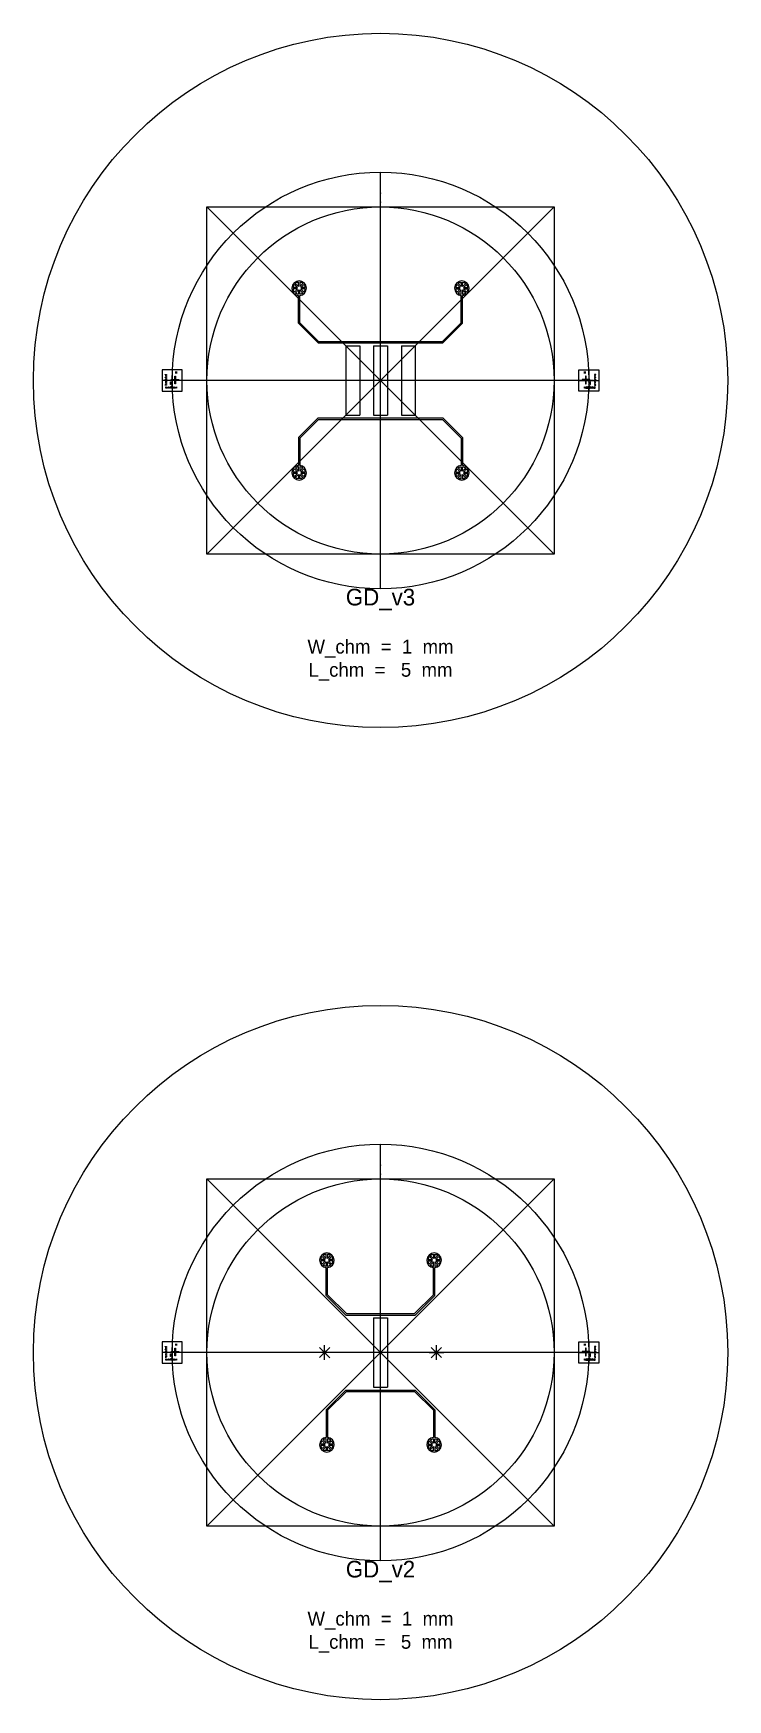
# Model space of a CAD drawing. Header units: millimetres. Extents: x 152971 to 413305, y 107628 to 297981.
# Drawn here: x 292967 to 342967, y 107628 to 227628 of the extents above; entities that cross this region are included whole.
import ezdxf

# ---------------------------------------------------------------- set-up
doc = ezdxf.new("R2010")
doc.units = ezdxf.units.MM
doc.layers.add('CLEAR', color=140, linetype='Continuous')
doc.layers.add('MASK', color=20, linetype='Continuous')
doc.styles.get("Standard").update_dxf_attribs({"font": 'Arial.ttf'})

msp = doc.modelspace()

# ---------------------------------------------------------------- linework, layer by layer
for p, q in [((317967, 187628), (317967, 217628)), ((305467, 215128), (330467, 190128)), ((330467, 215128), (305467, 190128)), ((302967, 203390), (302967, 201865)), ((332967, 203390), (332967, 201865)), ((303682, 202628), (302251, 202628)), ((333297, 202628), (302636, 202628)), ((333297, 202628), (302636, 202628)), ((332251, 202628), (333682, 202628)), ((317967, 117628), (317967, 147628)), ((305467, 145128), (330467, 120128)), ((330467, 145128), (305467, 120128)), ((302967, 133390), (302967, 131865)), ((332967, 133390), (332967, 131865)), ((303682, 132628), (302251, 132628)), ((333297, 132628), (302636, 132628)), ((333297, 132628), (302636, 132628)), ((314467, 132628), (313417, 132628)), ((314313, 132999), (313570, 132257)), ((314312, 132256), (313571, 133000)), ((314063, 132678), (313821, 132678)), ((314062, 132578), (313821, 132578)), ((313892, 132507), (313892, 132749)), ((313942, 132557), (313941, 132557)), ((313942, 132557), (313941, 132557)), ((313942, 132103), (313942, 133153)), ((313942, 132699), (313942, 132698)), ((313942, 132699), (313942, 132699)), ((313992, 132507), (313992, 132748)), ((314012, 132628), (314012, 132628)), ((314012, 132628), (314012, 132628)), ((321467, 132628), (322517, 132628)), ((321620, 132999), (322363, 132257)), ((321621, 132256), (322362, 133000)), ((321871, 132678), (322112, 132678)), ((321871, 132578), (322113, 132578)), ((321921, 132628), (321921, 132628)), ((321921, 132628), (321921, 132628)), ((321942, 132507), (321942, 132748)), ((321991, 132699), (321992, 132698)), ((321991, 132699), (321992, 132699)), ((321992, 132103), (321992, 133153)), ((321992, 132557), (321992, 132557)), ((321992, 132557), (321992, 132557)), ((322042, 132507), (322042, 132749)), ((332251, 132628), (333682, 132628))]:
    msp.add_line(p, q)
for points in [[(305467, 215128), (330467, 215128), (330467, 190128), (305467, 190128)], [(305467, 145128), (330467, 145128), (330467, 120128), (305467, 120128)]]:
    msp.add_lwpolyline(points, close=True)
for centre, radius in [((317967, 202628), 25000), ((317967, 202628), 15000), ((317967, 202628), 12500), ((317967, 132628), 25000), ((317967, 132628), 15000), ((317967, 132628), 12500)]:
    msp.add_circle(centre, radius)
for p in [(317967, 216128), (317967, 216128), (317967, 215466), (332636, 202628), (317967, 146128), (317967, 146128), (317967, 145466), (332636, 132628)]:
    msp.add_point(p)
at = {"layer": 'CLEAR'}
for p, q in [((312056, 206745), (312056, 208748)), ((312156, 206787), (312156, 208748)), ((323777, 206787), (323777, 208748)), ((323877, 206745), (323877, 208748)), ((313467, 205328), (312056, 206745)), ((313508, 205428), (312156, 206787)), ((322425, 205428), (323777, 206787)), ((322467, 205328), (323877, 206745)), ((313467, 205328), (322467, 205328)), ((313508, 205428), (322425, 205428)), ((315467, 205128), (315467, 200128)), ((315467, 205128), (316467, 205128)), ((316467, 205128), (316467, 200128)), ((317467, 205128), (317467, 200128)), ((317467, 205128), (318467, 205128)), ((318467, 205128), (318467, 200128)), ((319467, 205128), (319467, 200128)), ((319467, 205128), (320467, 205128)), ((320467, 205128), (320467, 200128)), ((302251, 203390), (302251, 201865)), ((303682, 203390), (302251, 203390)), ((303682, 201865), (303682, 203390)), ((332251, 203390), (333682, 203390)), ((332251, 201865), (332251, 203390)), ((333682, 203390), (333682, 201865)), ((302251, 201865), (303682, 201865)), ((333682, 201865), (332251, 201865)), ((313467, 199928), (312056, 198510)), ((313508, 199828), (312156, 198469)), ((313467, 199928), (322467, 199928)), ((313508, 199828), (322425, 199828)), ((315467, 200128), (316467, 200128)), ((317467, 200128), (318467, 200128)), ((319467, 200128), (320467, 200128)), ((322425, 199828), (323777, 198469)), ((322467, 199928), (323877, 198510)), ((312056, 198510), (312056, 196508)), ((312156, 198469), (312156, 196508)), ((323777, 198469), (323777, 196508)), ((323877, 198510), (323877, 196508)), ((314056, 136745), (314056, 138748)), ((314156, 136787), (314156, 138748)), ((321777, 136787), (321777, 138748)), ((321877, 136745), (321877, 138748)), ((315467, 135328), (314056, 136745)), ((315508, 135428), (314156, 136787)), ((320425, 135428), (321777, 136787)), ((320467, 135328), (321877, 136745)), ((315467, 135328), (320467, 135328)), ((315508, 135428), (320425, 135428)), ((317467, 135128), (317467, 130128)), ((317467, 135128), (318467, 135128)), ((318467, 135128), (318467, 130128)), ((302251, 133390), (302251, 131865)), ((303682, 133390), (302251, 133390)), ((303682, 131865), (303682, 133390)), ((332251, 133390), (333682, 133390)), ((332251, 131865), (332251, 133390)), ((333682, 133390), (333682, 131865)), ((302251, 131865), (303682, 131865)), ((333682, 131865), (332251, 131865)), ((315467, 129928), (314056, 128510)), ((315508, 129828), (314156, 128469)), ((315467, 129928), (320467, 129928)), ((315508, 129828), (320425, 129828)), ((317467, 130128), (318467, 130128)), ((320425, 129828), (321777, 128469)), ((320467, 129928), (321877, 128510)), ((314056, 128510), (314056, 126508)), ((314156, 128469), (314156, 126508)), ((321777, 128469), (321777, 126508)), ((321877, 128510), (321877, 126508))]:
    msp.add_line(p, q, dxfattribs=at)
for centre, start, end in [((312106, 209270), 275.46502, 264.53498), ((323827, 209270), 275.46502, 264.53498), ((312106, 195985), 95.46502, 84.53498), ((323827, 195985), 95.46502, 84.53498), ((314106, 139270), 275.46502, 264.53498), ((321827, 139270), 275.46502, 264.53498), ((314106, 125985), 95.46502, 84.53498), ((321827, 125985), 95.46502, 84.53498)]:
    msp.add_arc(centre, 525, start, end, dxfattribs=at)
at = {"layer": 'MASK'}
for p, q in [((302470, 203039), (302470, 203054)), ((302470, 203054), (302564, 203054)), ((302564, 203039), (302470, 203039)), ((302470, 202852), (302470, 202867)), ((302470, 202867), (302564, 202867)), ((302564, 202852), (302470, 202852)), ((302501, 203002), (302501, 203017)), ((302501, 203017), (302564, 203017)), ((302564, 203002), (302501, 203002)), ((302501, 202964), (302501, 202979)), ((302501, 202979), (302564, 202979)), ((302564, 202964), (302501, 202964)), ((302501, 202927), (302501, 202942)), ((302501, 202942), (302564, 202942)), ((302564, 202927), (302501, 202927)), ((302501, 202889), (302501, 202904)), ((302501, 202904), (302564, 202904)), ((302564, 202889), (302501, 202889)), ((302501, 202814), (302501, 202829)), ((302501, 202829), (302564, 202829)), ((302564, 202814), (302501, 202814)), ((302564, 203054), (302564, 203039)), ((302564, 203017), (302564, 203002)), ((302564, 202979), (302564, 202964)), ((302564, 202942), (302564, 202927)), ((302564, 202904), (302564, 202889)), ((302564, 202867), (302564, 202852)), ((302564, 202829), (302564, 202814)), ((303149, 202699), (303149, 202949)), ((303149, 202949), (303204, 202949)), ((303204, 202949), (303204, 202699)), ((303222, 203140), (303222, 203265)), ((303222, 203265), (303237, 203265)), ((303237, 203140), (303222, 203140)), ((303237, 203265), (303237, 203140)), ((303269, 203140), (303269, 203265)), ((303269, 203265), (303284, 203265)), ((303284, 203140), (303269, 203140)), ((303284, 203265), (303284, 203140)), ((332665, 203265), (332650, 203265)), ((332650, 203265), (332650, 203140)), ((332650, 203140), (332665, 203140)), ((332665, 203140), (332665, 203265)), ((332711, 203265), (332696, 203265)), ((332696, 203265), (332696, 203140)), ((332696, 203140), (332711, 203140)), ((332711, 203140), (332711, 203265)), ((332785, 202949), (332730, 202949)), ((332730, 202949), (332730, 202699)), ((332785, 202699), (332785, 202949)), ((333464, 203054), (333370, 203054)), ((333370, 203054), (333370, 203039)), ((333370, 203039), (333464, 203039)), ((333432, 203017), (333370, 203017)), ((333370, 203017), (333370, 203002)), ((333370, 203002), (333432, 203002)), ((333432, 202979), (333370, 202979)), ((333370, 202979), (333370, 202964)), ((333370, 202964), (333432, 202964)), ((333432, 202942), (333370, 202942)), ((333370, 202942), (333370, 202927)), ((333370, 202927), (333432, 202927)), ((333432, 202904), (333370, 202904)), ((333370, 202904), (333370, 202889)), ((333370, 202889), (333432, 202889)), ((333464, 202867), (333370, 202867)), ((333370, 202867), (333370, 202852)), ((333370, 202852), (333464, 202852)), ((333432, 202829), (333370, 202829)), ((333370, 202829), (333370, 202814)), ((333370, 202814), (333432, 202814)), ((333432, 203002), (333432, 203017)), ((333432, 202964), (333432, 202979)), ((333432, 202927), (333432, 202942)), ((333432, 202889), (333432, 202904)), ((333432, 202814), (333432, 202829)), ((333464, 203039), (333464, 203054)), ((333464, 202852), (333464, 202867)), ((302439, 202664), (302439, 202679)), ((302439, 202679), (302564, 202679)), ((302564, 202664), (302439, 202664)), ((302470, 202477), (302470, 202492)), ((302470, 202492), (302564, 202492)), ((302564, 202477), (302470, 202477)), ((302470, 202289), (302470, 202304)), ((302470, 202304), (302564, 202304)), ((302564, 202289), (302470, 202289)), ((302501, 202777), (302501, 202792)), ((302501, 202792), (302564, 202792)), ((302564, 202777), (302501, 202777)), ((302501, 202739), (302501, 202754)), ((302501, 202754), (302564, 202754)), ((302564, 202739), (302501, 202739)), ((302501, 202702), (302501, 202717)), ((302501, 202717), (302564, 202717)), ((302564, 202702), (302501, 202702)), ((302501, 202627), (302501, 202642)), ((302501, 202642), (302564, 202642)), ((302564, 202627), (302501, 202627)), ((302501, 202589), (302501, 202604)), ((302501, 202604), (302564, 202604)), ((302564, 202589), (302501, 202589)), ((302501, 202552), (302501, 202567)), ((302501, 202567), (302564, 202567)), ((302564, 202552), (302501, 202552)), ((302501, 202514), (302501, 202529)), ((302501, 202529), (302564, 202529)), ((302564, 202514), (302501, 202514)), ((302501, 202439), (302501, 202454)), ((302501, 202454), (302564, 202454)), ((302564, 202439), (302501, 202439)), ((302501, 202402), (302501, 202417)), ((302501, 202417), (302564, 202417)), ((302564, 202402), (302501, 202402)), ((302501, 202364), (302501, 202379)), ((302501, 202379), (302564, 202379)), ((302564, 202364), (302501, 202364)), ((302501, 202327), (302501, 202342)), ((302501, 202342), (302564, 202342)), ((302564, 202327), (302501, 202327)), ((302520, 202084), (302520, 202178)), ((302520, 202178), (302535, 202178)), ((302535, 202084), (302520, 202084)), ((302535, 202178), (302535, 202084)), ((302557, 202084), (302557, 202147)), ((302557, 202147), (302572, 202147)), ((302572, 202084), (302557, 202084)), ((302564, 202792), (302564, 202777)), ((302564, 202754), (302564, 202739)), ((302564, 202717), (302564, 202702)), ((302564, 202679), (302564, 202664)), ((302564, 202642), (302564, 202627)), ((302564, 202604), (302564, 202589)), ((302564, 202567), (302564, 202552)), ((302564, 202529), (302564, 202514)), ((302564, 202492), (302564, 202477)), ((302564, 202454), (302564, 202439)), ((302564, 202417), (302564, 202402)), ((302564, 202379), (302564, 202364)), ((302564, 202342), (302564, 202327)), ((302564, 202304), (302564, 202289)), ((302572, 202147), (302572, 202084)), ((302595, 202084), (302595, 202147)), ((302595, 202147), (302610, 202147)), ((302610, 202084), (302595, 202084)), ((302610, 202147), (302610, 202084)), ((302632, 202084), (302632, 202147)), ((302632, 202147), (302647, 202147)), ((302647, 202084), (302632, 202084)), ((302647, 202147), (302647, 202084)), ((302670, 202084), (302670, 202147)), ((302670, 202147), (302685, 202147)), ((302685, 202084), (302670, 202084)), ((302685, 202147), (302685, 202084)), ((302707, 202084), (302707, 202178)), ((302707, 202178), (302722, 202178)), ((302722, 202084), (302707, 202084)), ((302722, 202178), (302722, 202084)), ((302745, 202084), (302745, 202147)), ((302745, 202147), (302760, 202147)), ((302760, 202084), (302745, 202084)), ((302760, 202147), (302760, 202084)), ((302782, 202084), (302782, 202147)), ((302782, 202147), (302797, 202147)), ((302797, 202084), (302782, 202084)), ((302797, 202147), (302797, 202084)), ((302820, 202084), (302820, 202147)), ((302820, 202147), (302835, 202147)), ((302835, 202084), (302820, 202084)), ((302835, 202147), (302835, 202084)), ((302847, 202530), (302872, 202530)), ((302847, 202343), (302847, 202530)), ((302872, 202343), (302847, 202343)), ((302857, 202084), (302857, 202147)), ((302857, 202147), (302872, 202147)), ((302872, 202084), (302857, 202084)), ((302872, 202454), (302961, 202543)), ((302872, 202530), (302872, 202454)), ((302872, 202419), (302872, 202343)), ((302872, 202419), (302961, 202330)), ((302872, 202147), (302872, 202084)), ((302890, 202436), (302978, 202525)), ((302890, 202436), (302978, 202348)), ((302895, 202084), (302895, 202209)), ((302895, 202209), (302910, 202209)), ((302910, 202084), (302895, 202084)), ((302899, 202699), (303149, 202699)), ((302899, 202644), (302899, 202699)), ((303149, 202644), (302899, 202644)), ((302910, 202209), (302910, 202084)), ((302932, 202084), (302932, 202147)), ((302932, 202147), (302947, 202147)), ((302947, 202084), (302932, 202084)), ((302947, 202147), (302947, 202084)), ((302961, 202543), (302978, 202525)), ((302961, 202330), (302978, 202348)), ((302970, 202084), (302970, 202147)), ((302970, 202147), (302985, 202147)), ((302985, 202084), (302970, 202084)), ((302985, 202147), (302985, 202084)), ((303007, 202084), (303007, 202147)), ((303007, 202147), (303022, 202147)), ((303022, 202084), (303007, 202084)), ((303022, 202147), (303022, 202084)), ((303045, 202084), (303045, 202147)), ((303045, 202147), (303060, 202147)), ((303060, 202084), (303045, 202084)), ((303060, 202147), (303060, 202084)), ((303082, 202084), (303082, 202178)), ((303082, 202178), (303097, 202178)), ((303097, 202084), (303082, 202084)), ((303097, 202178), (303097, 202084)), ((303120, 202084), (303120, 202147)), ((303120, 202147), (303135, 202147)), ((303135, 202084), (303120, 202084)), ((303135, 202147), (303135, 202084)), ((303149, 202394), (303149, 202644)), ((303204, 202394), (303149, 202394)), ((303157, 202084), (303157, 202147)), ((303157, 202147), (303172, 202147)), ((303172, 202084), (303157, 202084)), ((303172, 202147), (303172, 202084)), ((303195, 202084), (303195, 202147)), ((303195, 202147), (303210, 202147)), ((303210, 202084), (303195, 202084)), ((303204, 202699), (303454, 202699)), ((303454, 202644), (303204, 202644)), ((303204, 202644), (303204, 202394)), ((303210, 202147), (303210, 202084)), ((303232, 202084), (303232, 202147)), ((303232, 202147), (303247, 202147)), ((303247, 202084), (303232, 202084)), ((303247, 202147), (303247, 202084)), ((303270, 202084), (303270, 202178)), ((303270, 202178), (303285, 202178)), ((303285, 202084), (303270, 202084)), ((303285, 202178), (303285, 202084)), ((303454, 202699), (303454, 202644)), ((332730, 202699), (332480, 202699)), ((332480, 202699), (332480, 202644)), ((332480, 202644), (332730, 202644)), ((332664, 202178), (332649, 202178)), ((332649, 202178), (332649, 202084)), ((332649, 202084), (332664, 202084)), ((332664, 202084), (332664, 202178)), ((332701, 202147), (332686, 202147)), ((332686, 202147), (332686, 202084)), ((332686, 202084), (332701, 202084)), ((332701, 202084), (332701, 202147)), ((332739, 202147), (332724, 202147)), ((332724, 202147), (332724, 202084)), ((332724, 202084), (332739, 202084)), ((332730, 202644), (332730, 202394)), ((332730, 202394), (332785, 202394)), ((332739, 202084), (332739, 202147)), ((332776, 202147), (332761, 202147)), ((332761, 202147), (332761, 202084)), ((332761, 202084), (332776, 202084)), ((332776, 202084), (332776, 202147)), ((333035, 202699), (332785, 202699)), ((332785, 202394), (332785, 202644)), ((332785, 202644), (333035, 202644)), ((332814, 202147), (332799, 202147)), ((332799, 202147), (332799, 202084)), ((332799, 202084), (332814, 202084)), ((332814, 202084), (332814, 202147)), ((332851, 202178), (332836, 202178)), ((332836, 202178), (332836, 202084)), ((332836, 202084), (332851, 202084)), ((332851, 202084), (332851, 202178)), ((332889, 202147), (332874, 202147)), ((332874, 202147), (332874, 202084)), ((332874, 202084), (332889, 202084)), ((332889, 202084), (332889, 202147)), ((332926, 202147), (332911, 202147)), ((332911, 202147), (332911, 202084)), ((332911, 202084), (332926, 202084)), ((332926, 202084), (332926, 202147)), ((332964, 202147), (332949, 202147)), ((332949, 202147), (332949, 202084)), ((332949, 202084), (332964, 202084)), ((332973, 202543), (332955, 202525)), ((333044, 202436), (332955, 202525)), ((333044, 202436), (332955, 202348)), ((332973, 202330), (332955, 202348)), ((332964, 202084), (332964, 202147)), ((333061, 202454), (332973, 202543)), ((333061, 202419), (332973, 202330)), ((333001, 202147), (332986, 202147)), ((332986, 202147), (332986, 202084)), ((332986, 202084), (333001, 202084)), ((333001, 202084), (333001, 202147)), ((333039, 202209), (333024, 202209)), ((333024, 202209), (333024, 202084)), ((333024, 202084), (333039, 202084)), ((333035, 202644), (333035, 202699)), ((333039, 202084), (333039, 202209)), ((333086, 202530), (333061, 202530)), ((333061, 202530), (333061, 202454)), ((333061, 202419), (333061, 202343)), ((333061, 202343), (333086, 202343)), ((333076, 202147), (333061, 202147)), ((333061, 202147), (333061, 202084)), ((333061, 202084), (333076, 202084)), ((333076, 202084), (333076, 202147)), ((333086, 202343), (333086, 202530)), ((333114, 202147), (333099, 202147)), ((333099, 202147), (333099, 202084)), ((333099, 202084), (333114, 202084)), ((333114, 202084), (333114, 202147)), ((333151, 202147), (333136, 202147)), ((333136, 202147), (333136, 202084)), ((333136, 202084), (333151, 202084)), ((333151, 202084), (333151, 202147)), ((333189, 202147), (333174, 202147)), ((333174, 202147), (333174, 202084)), ((333174, 202084), (333189, 202084)), ((333189, 202084), (333189, 202147)), ((333226, 202178), (333211, 202178)), ((333211, 202178), (333211, 202084)), ((333211, 202084), (333226, 202084)), ((333226, 202084), (333226, 202178)), ((333264, 202147), (333249, 202147)), ((333249, 202147), (333249, 202084)), ((333249, 202084), (333264, 202084)), ((333264, 202084), (333264, 202147)), ((333301, 202147), (333286, 202147)), ((333286, 202147), (333286, 202084)), ((333286, 202084), (333301, 202084)), ((333301, 202084), (333301, 202147)), ((333339, 202147), (333324, 202147)), ((333324, 202147), (333324, 202084)), ((333324, 202084), (333339, 202084)), ((333339, 202084), (333339, 202147)), ((333376, 202147), (333361, 202147)), ((333361, 202147), (333361, 202084)), ((333361, 202084), (333376, 202084)), ((333432, 202792), (333370, 202792)), ((333370, 202792), (333370, 202777)), ((333370, 202777), (333432, 202777)), ((333432, 202754), (333370, 202754)), ((333370, 202754), (333370, 202739)), ((333370, 202739), (333432, 202739)), ((333432, 202717), (333370, 202717)), ((333370, 202717), (333370, 202702)), ((333370, 202702), (333432, 202702)), ((333495, 202679), (333370, 202679)), ((333370, 202679), (333370, 202664)), ((333370, 202664), (333495, 202664)), ((333432, 202642), (333370, 202642)), ((333370, 202642), (333370, 202627)), ((333370, 202627), (333432, 202627)), ((333432, 202604), (333370, 202604)), ((333370, 202604), (333370, 202589)), ((333370, 202589), (333432, 202589)), ((333432, 202567), (333370, 202567)), ((333370, 202567), (333370, 202552)), ((333370, 202552), (333432, 202552)), ((333432, 202529), (333370, 202529)), ((333370, 202529), (333370, 202514)), ((333370, 202514), (333432, 202514)), ((333464, 202492), (333370, 202492)), ((333370, 202492), (333370, 202477)), ((333370, 202477), (333464, 202477)), ((333432, 202454), (333370, 202454)), ((333370, 202454), (333370, 202439)), ((333370, 202439), (333432, 202439)), ((333432, 202417), (333370, 202417)), ((333370, 202417), (333370, 202402)), ((333370, 202402), (333432, 202402)), ((333432, 202379), (333370, 202379)), ((333370, 202379), (333370, 202364)), ((333370, 202364), (333432, 202364)), ((333432, 202342), (333370, 202342)), ((333370, 202342), (333370, 202327)), ((333370, 202327), (333432, 202327)), ((333464, 202304), (333370, 202304)), ((333370, 202304), (333370, 202289)), ((333370, 202289), (333464, 202289)), ((333376, 202084), (333376, 202147)), ((333414, 202178), (333399, 202178)), ((333399, 202178), (333399, 202084)), ((333399, 202084), (333414, 202084)), ((333414, 202084), (333414, 202178)), ((333432, 202777), (333432, 202792)), ((333432, 202739), (333432, 202754)), ((333432, 202702), (333432, 202717)), ((333432, 202627), (333432, 202642)), ((333432, 202589), (333432, 202604)), ((333432, 202552), (333432, 202567)), ((333432, 202514), (333432, 202529)), ((333432, 202439), (333432, 202454)), ((333432, 202402), (333432, 202417)), ((333432, 202364), (333432, 202379)), ((333432, 202327), (333432, 202342)), ((333464, 202477), (333464, 202492)), ((333464, 202289), (333464, 202304)), ((333495, 202664), (333495, 202679)), ((303222, 133140), (303222, 133265)), ((303222, 133265), (303237, 133265)), ((303237, 133265), (303237, 133140)), ((303269, 133140), (303269, 133265)), ((303269, 133265), (303284, 133265)), ((303284, 133265), (303284, 133140)), ((332665, 133265), (332650, 133265)), ((332650, 133265), (332650, 133140)), ((332665, 133140), (332665, 133265)), ((332711, 133265), (332696, 133265)), ((332696, 133265), (332696, 133140)), ((332711, 133140), (332711, 133265)), ((302439, 132664), (302439, 132679)), ((302439, 132679), (302564, 132679)), ((302564, 132664), (302439, 132664)), ((302470, 133039), (302470, 133054)), ((302470, 133054), (302564, 133054)), ((302564, 133039), (302470, 133039)), ((302470, 132852), (302470, 132867)), ((302470, 132867), (302564, 132867)), ((302564, 132852), (302470, 132852)), ((302470, 132477), (302470, 132492)), ((302470, 132492), (302564, 132492)), ((302564, 132477), (302470, 132477)), ((302470, 132289), (302470, 132304)), ((302470, 132304), (302564, 132304)), ((302564, 132289), (302470, 132289)), ((302501, 133002), (302501, 133017)), ((302501, 133017), (302564, 133017)), ((302564, 133002), (302501, 133002)), ((302501, 132964), (302501, 132979)), ((302501, 132979), (302564, 132979)), ((302564, 132964), (302501, 132964)), ((302501, 132927), (302501, 132942)), ((302501, 132942), (302564, 132942)), ((302564, 132927), (302501, 132927)), ((302501, 132889), (302501, 132904)), ((302501, 132904), (302564, 132904)), ((302564, 132889), (302501, 132889)), ((302501, 132814), (302501, 132829)), ((302501, 132829), (302564, 132829)), ((302564, 132814), (302501, 132814)), ((302501, 132777), (302501, 132792)), ((302501, 132792), (302564, 132792)), ((302564, 132777), (302501, 132777)), ((302501, 132739), (302501, 132754)), ((302501, 132754), (302564, 132754)), ((302564, 132739), (302501, 132739)), ((302501, 132702), (302501, 132717)), ((302501, 132717), (302564, 132717)), ((302564, 132702), (302501, 132702)), ((302501, 132627), (302501, 132642)), ((302501, 132642), (302564, 132642)), ((302564, 132627), (302501, 132627)), ((302501, 132589), (302501, 132604)), ((302501, 132604), (302564, 132604)), ((302564, 132589), (302501, 132589)), ((302501, 132552), (302501, 132567)), ((302501, 132567), (302564, 132567)), ((302564, 132552), (302501, 132552)), ((302501, 132514), (302501, 132529)), ((302501, 132529), (302564, 132529)), ((302564, 132514), (302501, 132514)), ((302501, 132439), (302501, 132454)), ((302501, 132454), (302564, 132454)), ((302564, 132439), (302501, 132439)), ((302501, 132402), (302501, 132417)), ((302501, 132417), (302564, 132417)), ((302564, 132402), (302501, 132402)), ((302501, 132364), (302501, 132379)), ((302501, 132379), (302564, 132379)), ((302564, 132364), (302501, 132364)), ((302501, 132327), (302501, 132342)), ((302501, 132342), (302564, 132342)), ((302564, 132327), (302501, 132327)), ((302520, 132084), (302520, 132178)), ((302520, 132178), (302535, 132178)), ((302535, 132084), (302520, 132084)), ((302535, 132178), (302535, 132084)), ((302557, 132084), (302557, 132147)), ((302557, 132147), (302572, 132147)), ((302572, 132084), (302557, 132084)), ((302564, 133054), (302564, 133039)), ((302564, 133017), (302564, 133002)), ((302564, 132979), (302564, 132964)), ((302564, 132942), (302564, 132927)), ((302564, 132904), (302564, 132889)), ((302564, 132867), (302564, 132852)), ((302564, 132829), (302564, 132814)), ((302564, 132792), (302564, 132777)), ((302564, 132754), (302564, 132739)), ((302564, 132717), (302564, 132702)), ((302564, 132679), (302564, 132664)), ((302564, 132642), (302564, 132627)), ((302564, 132604), (302564, 132589)), ((302564, 132567), (302564, 132552)), ((302564, 132529), (302564, 132514)), ((302564, 132492), (302564, 132477)), ((302564, 132454), (302564, 132439)), ((302564, 132417), (302564, 132402)), ((302564, 132379), (302564, 132364)), ((302564, 132342), (302564, 132327)), ((302564, 132304), (302564, 132289)), ((302572, 132147), (302572, 132084)), ((302595, 132084), (302595, 132147)), ((302595, 132147), (302610, 132147)), ((302610, 132084), (302595, 132084)), ((302610, 132147), (302610, 132084)), ((302632, 132084), (302632, 132147)), ((302632, 132147), (302647, 132147)), ((302647, 132084), (302632, 132084)), ((302647, 132147), (302647, 132084)), ((302670, 132084), (302670, 132147)), ((302670, 132147), (302685, 132147)), ((302685, 132084), (302670, 132084)), ((302685, 132147), (302685, 132084)), ((302707, 132084), (302707, 132178)), ((302707, 132178), (302722, 132178)), ((302722, 132084), (302707, 132084)), ((302722, 132178), (302722, 132084)), ((302745, 132084), (302745, 132147)), ((302745, 132147), (302760, 132147)), ((302760, 132084), (302745, 132084)), ((302760, 132147), (302760, 132084)), ((302782, 132084), (302782, 132147)), ((302782, 132147), (302797, 132147)), ((302797, 132084), (302782, 132084)), ((302797, 132147), (302797, 132084)), ((302820, 132084), (302820, 132147)), ((302820, 132147), (302835, 132147)), ((302835, 132084), (302820, 132084)), ((302835, 132147), (302835, 132084)), ((302847, 132530), (302872, 132530)), ((302847, 132343), (302847, 132530)), ((302872, 132343), (302847, 132343)), ((302857, 132084), (302857, 132147)), ((302857, 132147), (302872, 132147)), ((302872, 132084), (302857, 132084)), ((302872, 132454), (302961, 132543)), ((302872, 132530), (302872, 132454)), ((302872, 132419), (302872, 132343)), ((302872, 132419), (302961, 132330)), ((302872, 132147), (302872, 132084)), ((302890, 132436), (302978, 132525)), ((302890, 132436), (302978, 132348)), ((302895, 132084), (302895, 132209)), ((302895, 132209), (302910, 132209)), ((302910, 132084), (302895, 132084)), ((302899, 132699), (303149, 132699)), ((302899, 132644), (302899, 132699)), ((303149, 132644), (302899, 132644)), ((302910, 132209), (302910, 132084)), ((302932, 132084), (302932, 132147)), ((302932, 132147), (302947, 132147)), ((302947, 132084), (302932, 132084)), ((302947, 132147), (302947, 132084)), ((302961, 132543), (302978, 132525)), ((302961, 132330), (302978, 132348)), ((302970, 132084), (302970, 132147)), ((302970, 132147), (302985, 132147)), ((302985, 132084), (302970, 132084)), ((302985, 132147), (302985, 132084)), ((303007, 132084), (303007, 132147)), ((303007, 132147), (303022, 132147)), ((303022, 132084), (303007, 132084)), ((303022, 132147), (303022, 132084)), ((303045, 132084), (303045, 132147)), ((303045, 132147), (303060, 132147)), ((303060, 132084), (303045, 132084)), ((303060, 132147), (303060, 132084)), ((303082, 132084), (303082, 132178)), ((303082, 132178), (303097, 132178)), ((303097, 132084), (303082, 132084)), ((303097, 132178), (303097, 132084)), ((303120, 132084), (303120, 132147)), ((303120, 132147), (303135, 132147)), ((303135, 132084), (303120, 132084)), ((303135, 132147), (303135, 132084)), ((303149, 132699), (303149, 132949)), ((303149, 132949), (303204, 132949)), ((303149, 132394), (303149, 132644)), ((303204, 132394), (303149, 132394)), ((303157, 132084), (303157, 132147)), ((303157, 132147), (303172, 132147)), ((303172, 132084), (303157, 132084)), ((303172, 132147), (303172, 132084)), ((303195, 132084), (303195, 132147)), ((303195, 132147), (303210, 132147)), ((303210, 132084), (303195, 132084)), ((303204, 132949), (303204, 132699)), ((303204, 132699), (303454, 132699)), ((303454, 132644), (303204, 132644)), ((303204, 132644), (303204, 132394)), ((303210, 132147), (303210, 132084)), ((303237, 133140), (303222, 133140)), ((303232, 132084), (303232, 132147)), ((303232, 132147), (303247, 132147)), ((303247, 132084), (303232, 132084)), ((303247, 132147), (303247, 132084)), ((303284, 133140), (303269, 133140)), ((303270, 132084), (303270, 132178)), ((303270, 132178), (303285, 132178)), ((303285, 132084), (303270, 132084)), ((303285, 132178), (303285, 132084)), ((303454, 132699), (303454, 132644)), ((332730, 132699), (332480, 132699)), ((332480, 132699), (332480, 132644)), ((332480, 132644), (332730, 132644)), ((332664, 132178), (332649, 132178)), ((332649, 132178), (332649, 132084)), ((332649, 132084), (332664, 132084)), ((332650, 133140), (332665, 133140)), ((332664, 132084), (332664, 132178)), ((332701, 132147), (332686, 132147)), ((332686, 132147), (332686, 132084)), ((332686, 132084), (332701, 132084)), ((332696, 133140), (332711, 133140)), ((332701, 132084), (332701, 132147)), ((332739, 132147), (332724, 132147)), ((332724, 132147), (332724, 132084)), ((332724, 132084), (332739, 132084)), ((332785, 132949), (332730, 132949)), ((332730, 132949), (332730, 132699)), ((332730, 132644), (332730, 132394)), ((332730, 132394), (332785, 132394)), ((332739, 132084), (332739, 132147)), ((332776, 132147), (332761, 132147)), ((332761, 132147), (332761, 132084)), ((332761, 132084), (332776, 132084)), ((332776, 132084), (332776, 132147)), ((332785, 132699), (332785, 132949)), ((333035, 132699), (332785, 132699)), ((332785, 132394), (332785, 132644)), ((332785, 132644), (333035, 132644)), ((332814, 132147), (332799, 132147)), ((332799, 132147), (332799, 132084)), ((332799, 132084), (332814, 132084)), ((332814, 132084), (332814, 132147)), ((332851, 132178), (332836, 132178)), ((332836, 132178), (332836, 132084)), ((332836, 132084), (332851, 132084)), ((332851, 132084), (332851, 132178)), ((332889, 132147), (332874, 132147)), ((332874, 132147), (332874, 132084)), ((332874, 132084), (332889, 132084)), ((332889, 132084), (332889, 132147)), ((332926, 132147), (332911, 132147)), ((332911, 132147), (332911, 132084)), ((332911, 132084), (332926, 132084)), ((332926, 132084), (332926, 132147)), ((332964, 132147), (332949, 132147)), ((332949, 132147), (332949, 132084)), ((332949, 132084), (332964, 132084)), ((332973, 132543), (332955, 132525)), ((333044, 132436), (332955, 132525)), ((333044, 132436), (332955, 132348)), ((332973, 132330), (332955, 132348)), ((332964, 132084), (332964, 132147)), ((333061, 132454), (332973, 132543)), ((333061, 132419), (332973, 132330)), ((333001, 132147), (332986, 132147)), ((332986, 132147), (332986, 132084)), ((332986, 132084), (333001, 132084)), ((333001, 132084), (333001, 132147)), ((333039, 132209), (333024, 132209)), ((333024, 132209), (333024, 132084)), ((333024, 132084), (333039, 132084)), ((333035, 132644), (333035, 132699)), ((333039, 132084), (333039, 132209)), ((333086, 132530), (333061, 132530)), ((333061, 132530), (333061, 132454)), ((333061, 132419), (333061, 132343)), ((333061, 132343), (333086, 132343)), ((333076, 132147), (333061, 132147)), ((333061, 132147), (333061, 132084)), ((333061, 132084), (333076, 132084)), ((333076, 132084), (333076, 132147)), ((333086, 132343), (333086, 132530)), ((333114, 132147), (333099, 132147)), ((333099, 132147), (333099, 132084)), ((333099, 132084), (333114, 132084)), ((333114, 132084), (333114, 132147)), ((333151, 132147), (333136, 132147)), ((333136, 132147), (333136, 132084)), ((333136, 132084), (333151, 132084)), ((333151, 132084), (333151, 132147)), ((333189, 132147), (333174, 132147)), ((333174, 132147), (333174, 132084)), ((333174, 132084), (333189, 132084)), ((333189, 132084), (333189, 132147)), ((333226, 132178), (333211, 132178)), ((333211, 132178), (333211, 132084)), ((333211, 132084), (333226, 132084)), ((333226, 132084), (333226, 132178)), ((333264, 132147), (333249, 132147)), ((333249, 132147), (333249, 132084)), ((333249, 132084), (333264, 132084)), ((333264, 132084), (333264, 132147)), ((333301, 132147), (333286, 132147)), ((333286, 132147), (333286, 132084)), ((333286, 132084), (333301, 132084)), ((333301, 132084), (333301, 132147)), ((333339, 132147), (333324, 132147)), ((333324, 132147), (333324, 132084)), ((333324, 132084), (333339, 132084)), ((333339, 132084), (333339, 132147)), ((333376, 132147), (333361, 132147)), ((333361, 132147), (333361, 132084)), ((333361, 132084), (333376, 132084)), ((333464, 133054), (333370, 133054)), ((333370, 133054), (333370, 133039)), ((333370, 133039), (333464, 133039)), ((333432, 133017), (333370, 133017)), ((333370, 133017), (333370, 133002)), ((333370, 133002), (333432, 133002)), ((333432, 132979), (333370, 132979)), ((333370, 132979), (333370, 132964)), ((333370, 132964), (333432, 132964)), ((333432, 132942), (333370, 132942)), ((333370, 132942), (333370, 132927)), ((333370, 132927), (333432, 132927)), ((333432, 132904), (333370, 132904)), ((333370, 132904), (333370, 132889)), ((333370, 132889), (333432, 132889)), ((333464, 132867), (333370, 132867)), ((333370, 132867), (333370, 132852)), ((333370, 132852), (333464, 132852)), ((333432, 132829), (333370, 132829)), ((333370, 132829), (333370, 132814)), ((333370, 132814), (333432, 132814)), ((333432, 132792), (333370, 132792)), ((333370, 132792), (333370, 132777)), ((333370, 132777), (333432, 132777)), ((333432, 132754), (333370, 132754)), ((333370, 132754), (333370, 132739)), ((333370, 132739), (333432, 132739)), ((333432, 132717), (333370, 132717)), ((333370, 132717), (333370, 132702)), ((333370, 132702), (333432, 132702)), ((333495, 132679), (333370, 132679)), ((333370, 132679), (333370, 132664)), ((333370, 132664), (333495, 132664)), ((333432, 132642), (333370, 132642)), ((333370, 132642), (333370, 132627)), ((333370, 132627), (333432, 132627)), ((333432, 132604), (333370, 132604)), ((333370, 132604), (333370, 132589)), ((333370, 132589), (333432, 132589)), ((333432, 132567), (333370, 132567)), ((333370, 132567), (333370, 132552)), ((333370, 132552), (333432, 132552)), ((333432, 132529), (333370, 132529)), ((333370, 132529), (333370, 132514)), ((333370, 132514), (333432, 132514)), ((333464, 132492), (333370, 132492)), ((333370, 132492), (333370, 132477)), ((333370, 132477), (333464, 132477)), ((333432, 132454), (333370, 132454)), ((333370, 132454), (333370, 132439)), ((333370, 132439), (333432, 132439)), ((333432, 132417), (333370, 132417)), ((333370, 132417), (333370, 132402)), ((333370, 132402), (333432, 132402)), ((333432, 132379), (333370, 132379)), ((333370, 132379), (333370, 132364)), ((333370, 132364), (333432, 132364)), ((333432, 132342), (333370, 132342)), ((333370, 132342), (333370, 132327)), ((333370, 132327), (333432, 132327)), ((333464, 132304), (333370, 132304)), ((333370, 132304), (333370, 132289)), ((333370, 132289), (333464, 132289)), ((333376, 132084), (333376, 132147)), ((333414, 132178), (333399, 132178)), ((333399, 132178), (333399, 132084)), ((333399, 132084), (333414, 132084)), ((333414, 132084), (333414, 132178)), ((333432, 133002), (333432, 133017)), ((333432, 132964), (333432, 132979)), ((333432, 132927), (333432, 132942)), ((333432, 132889), (333432, 132904)), ((333432, 132814), (333432, 132829)), ((333432, 132777), (333432, 132792)), ((333432, 132739), (333432, 132754)), ((333432, 132702), (333432, 132717)), ((333432, 132627), (333432, 132642)), ((333432, 132589), (333432, 132604)), ((333432, 132552), (333432, 132567)), ((333432, 132514), (333432, 132529)), ((333432, 132439), (333432, 132454)), ((333432, 132402), (333432, 132417)), ((333432, 132364), (333432, 132379)), ((333432, 132327), (333432, 132342)), ((333464, 133039), (333464, 133054)), ((333464, 132852), (333464, 132867)), ((333464, 132477), (333464, 132492)), ((333464, 132289), (333464, 132304)), ((333495, 132664), (333495, 132679))]:
    msp.add_line(p, q, dxfattribs=at)
for points in [[(311985, 209320), (311670, 209320, -0.1399569), (311762, 209543)], [(311986, 209220), (311670, 209220, 0.1408949), (311763, 208996)], [(312056, 209391), (312056, 209707, 0.140481), (311832, 209614)], [(312056, 209149), (312056, 208834, -0.1395432), (311834, 208926)], [(312378, 209615, 0.1395432), (312156, 209707), (312156, 209392)], [(312156, 209150), (312379, 208927, -0.140481), (312156, 208834)], [(312449, 209545, -0.1408949), (312542, 209320), (312226, 209320)], [(312450, 208998, 0.1399569), (312542, 209220), (312227, 209220)], [(323484, 209545, 0.1408949), (323391, 209320), (323707, 209320)], [(323483, 208998, -0.1399569), (323391, 209220), (323706, 209220)], [(323777, 209150), (323554, 208927, 0.140481), (323777, 208834)], [(323555, 209615, -0.1395432), (323777, 209707), (323777, 209392)], [(323877, 209391), (323877, 209707, -0.140481), (324101, 209614)], [(323877, 209149), (323877, 208834, 0.1395432), (324100, 208926)], [(323948, 209320), (324264, 209320, 0.1399569), (324172, 209543)], [(323948, 209220), (324264, 209220, -0.1408949), (324171, 208996)], [(311986, 196035), (311670, 196035, -0.1408949), (311763, 196259)], [(311985, 195935), (311670, 195935, 0.1399569), (311762, 195712)], [(312056, 195865), (312056, 195549, -0.140481), (311832, 195641)], [(312056, 196106), (312056, 196421, 0.1395432), (311834, 196330)], [(312156, 196106), (312379, 196329, 0.140481), (312156, 196421)], [(312378, 195640, -0.1395432), (312156, 195549), (312156, 195864)], [(312449, 195711, 0.1408949), (312542, 195935), (312226, 195935)], [(312450, 196258, -0.1399569), (312542, 196035), (312227, 196035)], [(323483, 196258, 0.1399569), (323391, 196035), (323706, 196035)], [(323484, 195711, -0.1408949), (323391, 195935), (323707, 195935)], [(323777, 196106), (323554, 196329, -0.140481), (323777, 196421)], [(323555, 195640, 0.1395432), (323777, 195549), (323777, 195864)], [(323877, 196106), (323877, 196421, -0.1395432), (324100, 196330)], [(323877, 195865), (323877, 195549, 0.140481), (324101, 195641)], [(323948, 196035), (324264, 196035, 0.1408949), (324171, 196259)], [(323948, 195935), (324264, 195935, -0.1399569), (324172, 195712)], [(313985, 139320), (313670, 139320, -0.1399569), (313762, 139543)], [(313986, 139220), (313670, 139220, 0.1408949), (313763, 138996)], [(314056, 139391), (314056, 139707, 0.140481), (313832, 139614)], [(314378, 139615, 0.1395432), (314156, 139707), (314156, 139392)], [(314449, 139545, -0.1408949), (314542, 139320), (314226, 139320)], [(314450, 138998, 0.1399569), (314542, 139220), (314227, 139220)], [(321484, 139545, 0.1408949), (321391, 139320), (321707, 139320)], [(321483, 138998, -0.1399569), (321391, 139220), (321706, 139220)], [(321555, 139615, -0.1395432), (321777, 139707), (321777, 139392)], [(321877, 139391), (321877, 139707, -0.140481), (322101, 139614)], [(321948, 139320), (322264, 139320, 0.1399569), (322172, 139543)], [(321948, 139220), (322264, 139220, -0.1408949), (322171, 138996)], [(314056, 139149), (314056, 138834, -0.1395432), (313834, 138926)], [(314156, 139150), (314379, 138927, -0.140481), (314156, 138834)], [(321777, 139150), (321554, 138927, 0.140481), (321777, 138834)], [(321877, 139149), (321877, 138834, 0.1395432), (322100, 138926)], [(313986, 126035), (313670, 126035, -0.1408949), (313763, 126259)], [(314056, 126106), (314056, 126421, 0.1395432), (313834, 126330)], [(314156, 126106), (314379, 126329, 0.140481), (314156, 126421)], [(314450, 126258, -0.1399569), (314542, 126035), (314227, 126035)], [(321483, 126258, 0.1399569), (321391, 126035), (321706, 126035)], [(321777, 126106), (321554, 126329, -0.140481), (321777, 126421)], [(321877, 126106), (321877, 126421, -0.1395432), (322100, 126330)], [(321948, 126035), (322264, 126035, 0.1408949), (322171, 126259)], [(313985, 125935), (313670, 125935, 0.1399569), (313762, 125712)], [(314056, 125865), (314056, 125549, -0.140481), (313832, 125641)], [(314378, 125640, -0.1395432), (314156, 125549), (314156, 125864)], [(314449, 125711, 0.1408949), (314542, 125935), (314226, 125935)], [(321484, 125711, -0.1408949), (321391, 125935), (321707, 125935)], [(321555, 125640, 0.1395432), (321777, 125549), (321777, 125864)], [(321877, 125865), (321877, 125549, 0.140481), (322101, 125641)], [(321948, 125935), (322264, 125935, -0.1399569), (322172, 125712)]]:
    msp.add_lwpolyline(points, format="xyb", close=True, dxfattribs=at)

# ---------------------------------------------------------------- texts
at = {"layer": 'CLEAR', "char_height": 1000, "attachment_point": 2}
for s, insert in [('{\\fCentury Gothic|b0|i0|c0|p34;\\H1.2x;GD_v3\\H0.83333x;\\P\\PW_chm  =  1  mm\\PL_chm  =   5  mm}', (317967, 187628)), ('{\\fCentury Gothic|b0|i0|c0|p34;\\H1.2x;GD_v2\\H0.83333x;\\P\\PW_chm  =  1  mm\\PL_chm  =   5  mm}', (317967, 117628))]:
    msp.add_mtext_dynamic_manual_height_columns(s, width=21022.3, gutter_width=12.5, heights=[11716], dxfattribs=dict(at, insert=insert))

doc.saveas('drawing.dxf')
